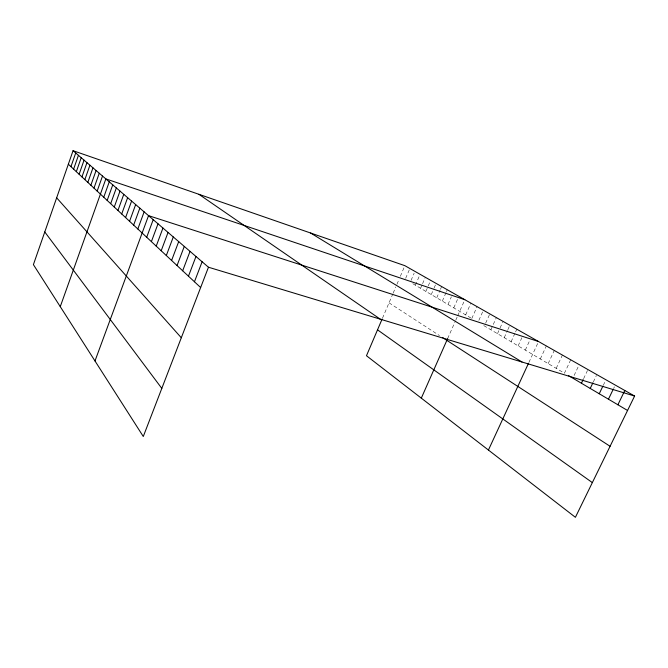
<?xml version="1.0" encoding="UTF-8"?>
<svg xmlns="http://www.w3.org/2000/svg" width="668" height="668" viewBox="0 0 668 668"><rect width="100%" height="100%" fill="white"/><g stroke="black" fill="none" stroke-linecap="round" stroke-linejoin="round"><path stroke-width="0.5" stroke-dasharray="3.34 2.5" d="M382.497 318.168L392.784 294.029M393.16 293.143L395.798 286.964M396.934 284.309L399.197 278.99M400.332 276.327L404.115 267.45M405.651 278.347L409.476 269.404M411.062 280.401L414.152 273.187M415.387 285.219L420.08 274.314M420.589 288.284L422.168 284.618M422.56 283.7L425.332 277.287M425.875 291.407L427.871 286.789M428.271 285.862L430.676 280.326M431.252 294.58L433.682 288.993M434.091 288.067L436.112 283.407M436.738 297.819L440.012 290.304M440.421 289.369L441.648 286.547M442.316 301.109L446.04 292.592M446.458 291.64L447.284 289.745M447.994 304.466L451.351 296.826M453.781 307.881L458.482 297.21M447.627 338.609L455.384 321.066M455.768 320.181L457.329 316.657M457.722 315.772L464.828 299.707M465.68 314.904L470.898 303.147M471.8 318.519L477.077 306.654M478.856 320.356L482.972 311.154M485.644 323.17L489.811 313.885M490.871 329.783L496.366 317.601M497.485 333.683L499.622 328.957M500.048 328.013L503.046 321.391M504.231 337.666L507.446 330.576M507.847 329.691L509.859 325.258M511.103 341.724L515.187 332.781M515.596 331.887L516.815 329.207M518.126 345.874L521.85 337.749M525.29 350.099L529.482 340.989M528.889 362.457L538.55 341.54M540.303 358.966L546.332 345.957M548.161 363.609L554.29 350.475M556.202 368.352L562.414 355.084M570.731 359.801L564.427 373.203L482.805 325.015M574.113 375.458L578.805 365.53M583.598 378.681L587.498 370.473M593.309 381.987L596.39 375.533M603.254 385.369L605.492 380.718M613.558 388.609L614.41 386.839M412.841 283.708L470.923 318.001M389.035 302.829L439.502 335.586"/><path stroke-width="1" d="M73.054 150.692L33.4 264.637L143.286 436.496L208.466 267.225L73.054 150.692L404.875 265.68L634.6 396.049L575.407 517.308L366.473 355.743L382.113 319.07M70.95 166.649L75.718 152.98M73.614 169.129L78.44 155.327M76.336 171.659L81.22 157.715M79.116 174.256L84.059 160.161M81.955 176.903L86.965 162.666M84.861 179.608L89.938 165.221M87.834 182.381L92.969 167.835M90.873 185.211L96.083 170.507M93.979 188.109L99.256 173.246M97.161 191.081L102.513 176.043M60.262 306.654L105.845 178.915L464.828 299.707M103.757 197.227L109.26 181.846M107.181 200.408L112.758 184.861M110.679 203.673L116.341 187.942M114.27 207.022L120.006 191.098M117.952 210.453L123.772 194.338M121.718 213.969L127.638 197.661M125.592 217.576L131.596 201.076M129.567 221.283L135.662 204.575M133.65 225.083L139.837 208.166M137.833 228.99L144.129 211.856M94.99 360.971L148.538 215.647L538.55 341.54M146.701 237.257L153.206 219.663M151.394 241.624L158.007 223.797M156.22 246.125L162.95 228.055M161.188 250.767L168.044 232.439M166.315 255.543L173.288 236.956M171.601 260.462L178.698 241.607M177.045 265.538L184.284 246.409M182.665 270.782L190.038 251.368M188.459 276.185L195.983 256.479M194.455 281.771L202.12 261.764M421.308 398.145L447.627 338.609M488.433 450.048L528.48 363.35M581.427 383.24L583.164 379.599M590.228 388.442L592.867 382.906M599.229 393.753L602.812 386.304M608.448 399.197L613.132 389.486M617.892 404.766L624.814 390.496M208.466 267.225L634.6 396.049M568.627 375.683L627.561 410.478M310.587 233.007L521.992 362.006M442.75 337.699L610.076 446.291M198.93 194.313L380.259 319.162M377.52 329.833L592.349 482.605M68.345 164.219L200.642 287.541M56.655 197.82L181.304 337.757M44.773 231.963L161.806 388.392"/></g></svg>
